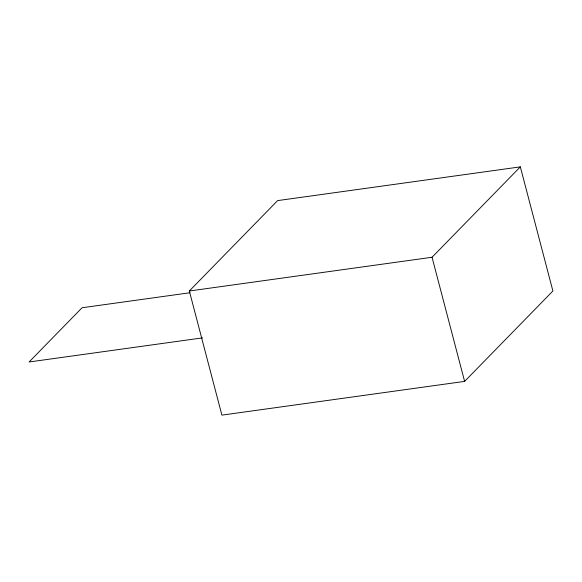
<?xml version="1.0" encoding="UTF-8"?>
<svg xmlns="http://www.w3.org/2000/svg" width="582" height="582" viewBox="0 0 582 582"><rect width="100%" height="100%" fill="white"/><g stroke="black" fill="none" stroke-linecap="round" stroke-linejoin="round"><path stroke-width="0.87" d="M189.332 291L277.621 200.608L520.337 166.867L552.9 291L464.611 381.392L221.895 415.133L189.332 291L432.04 257.259L520.337 166.867M189.95 292.753L82.077 307.747L29.1 361.982L202.594 337.866M432.04 257.259L464.611 381.392"/></g></svg>
